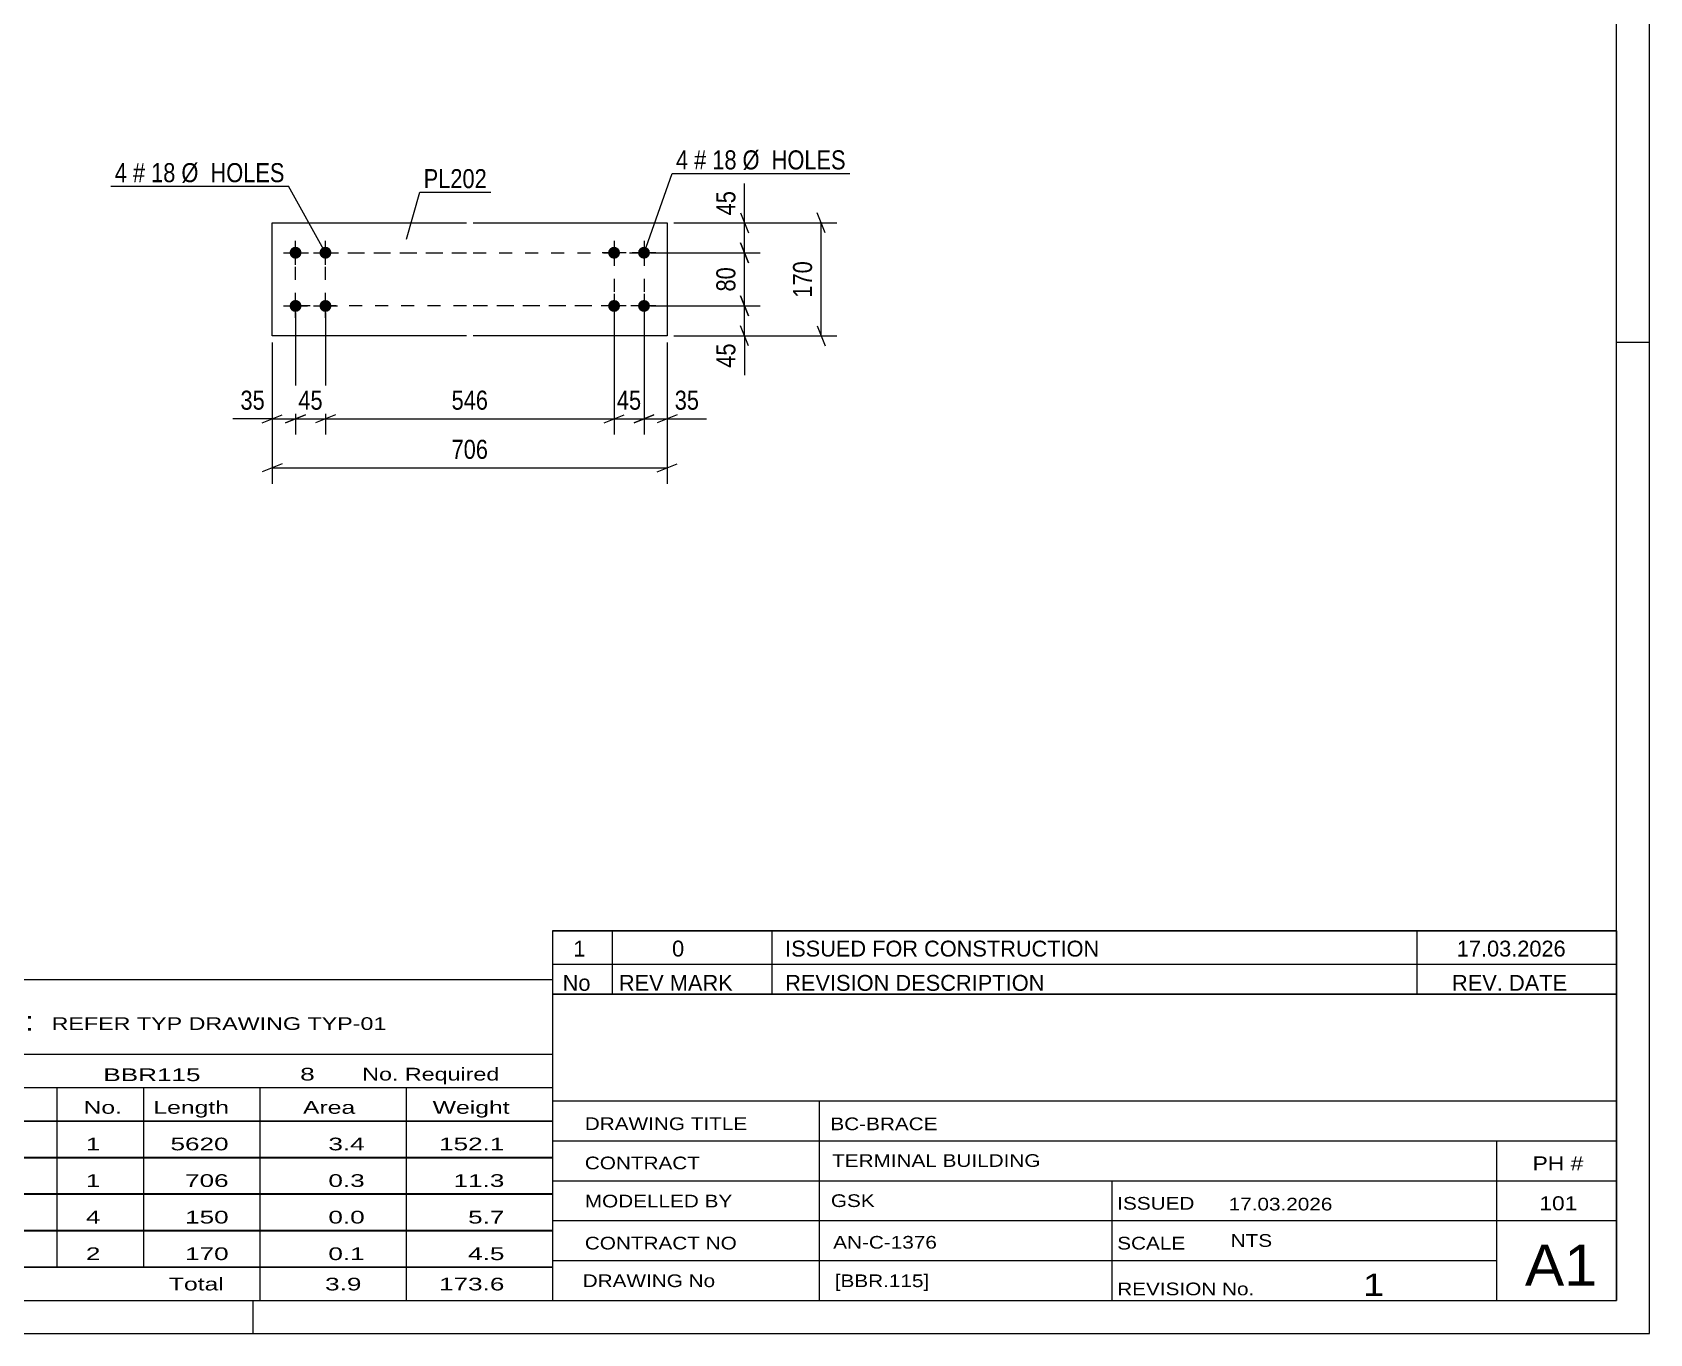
# Model space of a CAD drawing. Header units: millimetres. Extents: x 0 to 594, y 0 to 420.
# Drawn here: x 350.8 to 594, y 0 to 195.7 of the extents above; entities that cross this region are included whole.
import ezdxf

# ---------------------------------------------------------------- set-up
doc = ezdxf.new("R2010")
doc.units = ezdxf.units.MM
doc.linetypes.add('DXK_LINE_DOT2', pattern=[3.9198, 1.9599, -1.9599])
doc.styles.add('Arial Narrow', font='ARIALN.TTF', dxfattribs={"height": 0.2})

# ---------------------------------------------------------------- blocks, each defined once
blk = doc.blocks.new('Unknown-580609463-1130')
at = {"color": 5, "linetype": 'Continuous'}
for p, q in [((594, 0), (594, 420)), ((589, 5), (589, 415)), ((594, 149), (589, 149)), ((5, 5), (589, 5)), ((384, 0), (384, 5)), ((0, 0), (594, 0))]:
    blk.add_line(p, q, dxfattribs=at)
blk = doc.blocks.new('Bolt-580609463-2463 - 2457')
at = {"linetype": 'Continuous'}
for points in [[(390.38, 163.42, -1), (390.38, 161.62, -1)], [(394.88, 163.42, -1), (394.88, 161.62, -1)], [(390.38, 155.42, -1), (390.38, 153.62, -1)], [(394.88, 155.42, -1), (394.88, 153.62, -1)]]:
    blk.add_hatch(color=1, dxfattribs=at).paths.add_polyline_path(points)
at = {"color": 1, "linetype": 'Continuous'}
for p, q in [((390.38, 160.72), (390.38, 164.32)), ((394.88, 160.72), (394.88, 164.32)), ((388.58, 162.52), (392.18, 162.52)), ((393.08, 162.52), (396.68, 162.52)), ((390.38, 152.72), (390.38, 156.32)), ((394.88, 152.72), (394.88, 156.32)), ((388.58, 154.52), (392.18, 154.52)), ((393.08, 154.52), (396.68, 154.52))]:
    blk.add_line(p, q, dxfattribs=at)
blk = doc.blocks.new('Bolt-580609463-2468 - 2457')
at = {"linetype": 'Continuous'}
for points in [[(438.28, 161.62, -1), (438.28, 163.42, -1)], [(442.78, 161.62, -1), (442.78, 163.42, -1)], [(438.28, 153.62, -1), (438.28, 155.42, -1)], [(442.78, 153.62, -1), (442.78, 155.42, -1)]]:
    blk.add_hatch(color=1, dxfattribs=at).paths.add_polyline_path(points)
at = {"color": 1, "linetype": 'Continuous'}
for p, q in [((438.28, 164.32), (438.28, 160.72)), ((442.78, 164.32), (442.78, 160.72)), ((440.08, 162.52), (436.48, 162.52)), ((444.58, 162.52), (440.98, 162.52)), ((438.28, 156.32), (438.28, 152.72)), ((442.78, 156.32), (442.78, 152.72)), ((440.08, 154.52), (436.48, 154.52)), ((444.58, 154.52), (440.98, 154.52))]:
    blk.add_line(p, q, dxfattribs=at)
blk = doc.blocks.new('Part-580609463-2473 - 2457')
at = {"color": 2, "linetype": 'Continuous'}
for p, q in [((386.88, 167.02), (416.08, 167.02)), ((386.88, 150.02), (386.88, 167.02)), ((417.08, 167.02), (446.28, 167.02)), ((446.28, 167.02), (446.28, 150.02)), ((416.08, 150.02), (386.88, 150.02)), ((446.28, 150.02), (417.08, 150.02))]:
    blk.add_line(p, q, dxfattribs=at)
blk = doc.blocks.new('Rectangle-580609463-2559 - 2457')
at = {"color": 1, "linetype": 'DXK_LINE_DOT2'}
for p, q in [((390.38, 162.52), (416.08, 162.52)), ((390.38, 154.52), (390.38, 162.52)), ((417.08, 162.52), (442.78, 162.52)), ((442.78, 162.52), (442.78, 154.52)), ((416.08, 154.52), (390.38, 154.52)), ((442.78, 154.52), (417.08, 154.52))]:
    blk.add_line(p, q, dxfattribs=at)
blk = doc.blocks.new('Rectangle-580609463-2549 - 2457')
at = {"color": 1, "linetype": 'DXK_LINE_DOT2'}
for p, q in [((394.88, 162.52), (416.08, 162.52)), ((394.88, 154.52), (394.88, 162.52)), ((417.08, 162.52), (438.28, 162.52)), ((438.28, 162.52), (438.28, 154.52)), ((416.08, 154.52), (394.88, 154.52)), ((438.28, 154.52), (417.08, 154.52))]:
    blk.add_line(p, q, dxfattribs=at)
blk = doc.blocks.new('StraightDimension-580609463-2528 - 2457')
at = {"color": 7, "linetype": 'Continuous'}
for p, q in [((438.28, 153.52), (438.28, 135.17)), ((442.78, 153.52), (442.78, 135.17)), ((436.78, 136.97), (439.78, 138.17)), ((438.28, 137.57), (442.78, 137.57)), ((444.28, 138.17), (441.28, 136.97))]:
    blk.add_line(p, q, dxfattribs=at)
at = {"color": 0}
blk.add_wipeout([(442.96, 138.32), (442.96, 142.52), (438.1, 142.52), (438.1, 138.32)], dxfattribs=at)
at = {"color": 3, "style": 'Arial Narrow'}
blk.add_text('45', height=2.863, dxfattribs=at).set_placement((438.7, 138.92))
blk = doc.blocks.new('StraightDimension-580609463-2476 - 2457')
at = {"color": 7, "linetype": 'Continuous'}
for p, q in [((457.27, 168.52), (458.47, 165.52)), ((447.28, 167.02), (460.27, 167.02)), ((457.87, 162.52), (457.87, 167.02)), ((458.47, 161.02), (457.27, 164.02)), ((443.78, 162.52), (460.27, 162.52))]:
    blk.add_line(p, q, dxfattribs=at)
at = {"color": 0}
blk.add_wipeout([(457.12, 172.4), (452.92, 172.4), (452.92, 167.54), (457.12, 167.54)], dxfattribs=at)
at = {"color": 7, "linetype": 'Continuous'}
blk.add_line((457.87, 167.02), (457.87, 172.92), dxfattribs=at)
blk.add_line((457.87, 167.02), (457.87, 172.92), dxfattribs=at)
at = {"color": 3, "style": 'Arial Narrow'}
blk.add_text('45', height=2.863, rotation=90.0002, dxfattribs=at).set_placement((456.52, 168.14))
blk = doc.blocks.new('StraightDimension-580609463-2484 - 2457')
at = {"color": 7, "linetype": 'Continuous'}
for p, q in [((457.27, 164.02), (458.47, 161.02)), ((443.78, 162.52), (460.27, 162.52)), ((457.87, 154.52), (457.87, 162.52)), ((458.47, 153.02), (457.27, 156.02)), ((443.78, 154.52), (460.27, 154.52))]:
    blk.add_line(p, q, dxfattribs=at)
at = {"color": 0}
blk.add_wipeout([(457.12, 160.94), (452.92, 160.94), (452.92, 156.09), (457.12, 156.09)], dxfattribs=at)
at = {"color": 3, "style": 'Arial Narrow'}
blk.add_text('80', height=2.863, rotation=90.0002, dxfattribs=at).set_placement((456.52, 156.69))
blk = doc.blocks.new('StraightDimension-580609463-2492 - 2457')
at = {"color": 7, "linetype": 'Continuous'}
for p, q in [((457.27, 156.02), (458.47, 153.02)), ((443.78, 154.52), (460.27, 154.52)), ((457.87, 150.02), (457.87, 154.52)), ((458.47, 148.52), (457.27, 151.52)), ((447.28, 150.02), (460.27, 150.02))]:
    blk.add_line(p, q, dxfattribs=at)
at = {"color": 0}
blk.add_wipeout([(457.12, 149.49), (452.92, 149.49), (452.92, 144.63), (457.12, 144.63)], dxfattribs=at)
at = {"color": 7, "linetype": 'Continuous'}
blk.add_line((457.87, 150.02), (457.87, 144.11), dxfattribs=at)
blk.add_line((457.87, 150.02), (457.87, 144.11), dxfattribs=at)
at = {"color": 3, "style": 'Arial Narrow'}
blk.add_text('45', height=2.863, rotation=90.0002, dxfattribs=at).set_placement((456.52, 145.23))
blk = doc.blocks.new('StraightDimension-580609463-2499 - 2457')
at = {"color": 7, "linetype": 'Continuous'}
for p, q in [((470, 165.52), (468.8, 168.52)), ((447.28, 167.02), (471.8, 167.02)), ((469.4, 150.02), (469.4, 167.02)), ((468.8, 151.52), (470, 148.52)), ((447.28, 150.02), (471.8, 150.02))]:
    blk.add_line(p, q, dxfattribs=at)
at = {"color": 0}
blk.add_wipeout([(468.65, 161.86), (464.45, 161.86), (464.45, 155.17), (468.65, 155.17)], dxfattribs=at)
at = {"color": 3, "style": 'Arial Narrow'}
blk.add_text('170', height=2.863, rotation=90.0002, dxfattribs=at).set_placement((468.05, 155.77))
blk = doc.blocks.new('StraightDimension-580609463-2508 - 2457')
at = {"color": 7, "linetype": 'Continuous'}
for p, q in [((442.78, 153.52), (442.78, 135.17)), ((446.28, 149.02), (446.28, 135.17)), ((441.28, 136.97), (444.28, 138.17)), ((442.78, 137.57), (446.28, 137.57)), ((447.78, 138.17), (444.78, 136.97))]:
    blk.add_line(p, q, dxfattribs=at)
at = {"color": 0}
blk.add_wipeout([(451.66, 138.32), (451.66, 142.52), (446.8, 142.52), (446.8, 138.32)], dxfattribs=at)
at = {"color": 7, "linetype": 'Continuous'}
blk.add_line((446.28, 137.57), (452.18, 137.57), dxfattribs=at)
blk.add_line((446.28, 137.57), (452.18, 137.57), dxfattribs=at)
at = {"color": 3, "style": 'Arial Narrow'}
blk.add_text('35', height=2.863, dxfattribs=at).set_placement((447.4, 138.92))
blk = doc.blocks.new('StraightDimension-580609463-2514 - 2457')
at = {"color": 7, "linetype": 'Continuous'}
for p, q in [((390.38, 153.52), (390.38, 135.17)), ((386.88, 149.02), (386.88, 135.17)), ((385.38, 136.97), (388.38, 138.17)), ((386.88, 137.57), (390.38, 137.57)), ((391.88, 138.17), (388.88, 136.97))]:
    blk.add_line(p, q, dxfattribs=at)
at = {"color": 0}
blk.add_wipeout([(386.35, 138.32), (386.35, 142.52), (381.5, 142.52), (381.5, 138.32)], dxfattribs=at)
at = {"color": 7, "linetype": 'Continuous'}
blk.add_line((386.88, 137.57), (380.97, 137.57), dxfattribs=at)
blk.add_line((386.88, 137.57), (380.97, 137.57), dxfattribs=at)
at = {"color": 3, "style": 'Arial Narrow'}
blk.add_text('35', height=2.863, dxfattribs=at).set_placement((382.1, 138.92))
blk = doc.blocks.new('StraightDimension-580609463-2520 - 2457')
at = {"color": 7, "linetype": 'Continuous'}
for p, q in [((394.88, 153.52), (394.88, 135.17)), ((438.28, 153.52), (438.28, 135.17)), ((396.38, 138.17), (393.38, 136.97)), ((394.88, 137.57), (438.28, 137.57)), ((436.78, 136.97), (439.78, 138.17))]:
    blk.add_line(p, q, dxfattribs=at)
at = {"color": 0}
blk.add_wipeout([(419.92, 138.32), (419.92, 142.52), (413.24, 142.52), (413.24, 138.32)], dxfattribs=at)
at = {"color": 3, "style": 'Arial Narrow'}
blk.add_text('546', height=2.863, dxfattribs=at).set_placement((413.84, 138.92))
blk = doc.blocks.new('StraightDimension-580609463-2536 - 2457')
at = {"color": 7, "linetype": 'Continuous'}
for p, q in [((390.38, 153.52), (390.38, 135.17)), ((394.88, 153.52), (394.88, 135.17)), ((388.88, 136.97), (391.88, 138.17)), ((390.38, 137.57), (394.88, 137.57)), ((396.38, 138.17), (393.38, 136.97))]:
    blk.add_line(p, q, dxfattribs=at)
at = {"color": 0}
blk.add_wipeout([(395.06, 138.32), (395.06, 142.52), (390.2, 142.52), (390.2, 138.32)], dxfattribs=at)
at = {"color": 3, "style": 'Arial Narrow'}
blk.add_text('45', height=2.863, dxfattribs=at).set_placement((390.8, 138.92))
blk = doc.blocks.new('StraightDimension-580609463-2545 - 2457')
at = {"color": 7, "linetype": 'Continuous'}
for p, q in [((386.88, 149.02), (386.88, 127.78)), ((446.28, 149.02), (446.28, 127.78)), ((388.38, 130.78), (385.38, 129.58)), ((386.88, 130.18), (446.28, 130.18)), ((444.78, 129.58), (447.78, 130.78))]:
    blk.add_line(p, q, dxfattribs=at)
at = {"color": 0}
blk.add_wipeout([(419.92, 130.93), (419.92, 135.13), (413.24, 135.13), (413.24, 130.93)], dxfattribs=at)
at = {"color": 3, "style": 'Arial Narrow'}
blk.add_text('706', height=2.863, dxfattribs=at).set_placement((413.84, 131.53))
blk = doc.blocks.new('Unknown-580609463-4147')
at = {"color": 7, "linetype": 'Continuous'}
for p, q in [((429, 51.05), (429, 5)), ((429, 51.05), (589, 51.05)), ((589, 51), (589, 5)), ((429, 35), (589, 35)), ((469.14, 35), (469.14, 5)), ((429, 29), (589, 29)), ((571, 5.05), (571, 29.05)), ((429, 23), (589, 23)), ((513.14, 23), (513.14, 5)), ((429, 17), (589, 17)), ((429, 11), (571, 11)), ((429, 5), (589, 5))]:
    blk.add_line(p, q, dxfattribs=at)
at = {"color": 7, "style": 'Arial Narrow'}
for s, height, width, p in [('DRAWING TITLE', 1.9089, 1.425378, (433.88, 30.61)), ('BC-BRACE', 1.909, 1.425378, (470.81, 30.59)), ('TERMINAL BUILDING', 1.9089, 1.425378, (471.06, 25.07)), ('CONTRACT', 1.909, 1.425378, (433.88, 24.71)), ('MODELLED BY', 1.9089, 1.425378, (433.88, 18.98)), ('GSK', 1.909, 1.425378, (470.88, 19.04)), ('ISSUED', 1.909, 1.425378, (513.94, 18.64)), ('17.03.2026', 1.909, 1.425378, (530.69, 18.52)), ('CONTRACT NO', 1.9089, 1.425378, (433.88, 12.66)), ('AN-C-1376', 1.909, 1.425378, (471.23, 12.78)), ('SCALE', 1.909, 1.425378, (513.94, 12.65)), ('A1', 6.204, 1.25, (575.24, 7.2)), ('DRAWING No', 1.909, 1.425378, (433.56, 7)), ('[BBR.115]', 1.909, 1.425378, (471.46, 6.99)), ('REVISION No.', 1.9089, 1.425378, (513.94, 5.77)), ('1', 3.34, 1.5, (550.91, 5.68))]:
    blk.add_text(s, height=height, dxfattribs=dict(at, width=width)).set_placement(p)
at = {"color": 7, "linetype": 'Continuous', "style": 'Arial Narrow'}
for s, height, width, p in [('PH #', 2.1, 1.42538, (576.4, 24.55)), ('101', 2.1, 1.42538, (577.41, 18.55)), ('NTS', 1.909, 1.425378, (531, 13.05))]:
    blk.add_text(s, height=height, dxfattribs=dict(at, width=width)).set_placement(p)
blk = doc.blocks.new('Unknown-580609463-4148')
at = {"color": 7, "linetype": 'Continuous'}
for p, q in [((429, 60.55), (589, 60.55)), ((589, 60.55), (429, 60.55)), ((429, 60.55), (429, 55.55)), ((438, 60.55), (438, 55.55)), ((462, 60.55), (462, 55.55)), ((559, 60.55), (559, 55.55)), ((589, 60.55), (589, 55.55)), ((429, 55.55), (589, 55.55)), ((429, 55.55), (429, 51.05)), ((429, 55.55), (589, 55.55)), ((438, 55.55), (438, 51.05)), ((462, 55.55), (462, 51.05)), ((559, 55.55), (559, 51.05)), ((589, 55.55), (589, 51.05)), ((589, 51.05), (429, 51.05))]:
    blk.add_line(p, q, dxfattribs=at)
at = {"color": 7, "linetype": 'Continuous', "style": 'Arial Narrow'}
for s, height, width, p in [('1', 2.39, 1.196471, (432.16, 56.7)), ('0', 2.39, 1.196471, (447, 56.7)), ('ISSUED FOR CONSTRUCTION', 2.3861, 1.196471, (464, 56.7)), ('17.03.2026', 2.386, 1.196471, (565, 56.7)), ('No', 2.386, 1.2, (430.54, 51.55)), ('REV MARK', 2.386, 1.2, (439, 51.55)), ('REVISION DESCRIPTION', 2.3861, 1.2, (464, 51.55)), ('REV. DATE', 2.386, 1.2, (564.28, 51.55))]:
    blk.add_text(s, height=height, dxfattribs=dict(at, width=width)).set_placement(p)
blk = doc.blocks.new('Unknown-580609463-4149')
at = {"color": 7, "linetype": 'Continuous'}
for p, q in [((269, 53.25), (429, 53.25)), ((269, 42), (269, 53.25)), ((429, 53.25), (429, 42)), ((269, 42), (429, 42)), ((269, 42), (269, 37)), ((429, 42), (429, 37)), ((269, 37), (429, 37)), ((269, 37), (269, 32)), ((293, 37), (293, 32)), ((328.5, 37), (328.5, 32)), ((354.5, 37), (354.5, 32)), ((367.5, 37), (367.5, 32)), ((385, 37), (385, 32)), ((407, 37), (407, 32)), ((429, 37), (429, 32)), ((269, 32), (429, 32)), ((269, 31.95), (269, 26.55)), ((269, 31.95), (429, 31.95)), ((293, 32), (293, 26.5)), ((328.5, 32), (328.5, 26.5)), ((354.5, 32), (354.5, 26.5)), ((367.5, 32), (367.5, 26.5)), ((385, 32), (385, 26.5)), ((407, 32), (407, 26.5)), ((429, 31.95), (429, 26.55)), ((269, 26.55), (429, 26.55)), ((269, 26.45), (269, 21.05)), ((269, 26.45), (429, 26.45)), ((293, 26.5), (293, 21)), ((328.5, 26.5), (328.5, 21)), ((354.5, 26.5), (354.5, 21)), ((367.5, 26.5), (367.5, 21)), ((385, 26.5), (385, 21)), ((407, 26.5), (407, 21)), ((429, 26.45), (429, 21.05)), ((269, 21.05), (429, 21.05)), ((269, 20.95), (269, 15.55)), ((269, 20.95), (429, 20.95)), ((293, 21), (293, 15.5)), ((328.5, 21), (328.5, 15.5)), ((354.5, 21), (354.5, 15.5)), ((367.5, 21), (367.5, 15.5)), ((385, 21), (385, 15.5)), ((407, 21), (407, 15.5)), ((429, 20.95), (429, 15.55)), ((269, 15.55), (429, 15.55)), ((269, 15.45), (269, 10.05)), ((269, 15.45), (429, 15.45)), ((293, 15.5), (293, 10)), ((328.5, 15.5), (328.5, 10)), ((354.5, 15.5), (354.5, 10)), ((367.5, 15.5), (367.5, 10)), ((385, 15.5), (385, 10)), ((407, 15.5), (407, 10)), ((429, 15.45), (429, 10.05)), ((269, 10.05), (429, 10.05)), ((269, 10), (429, 10)), ((269, 10), (269, 5)), ((385, 10), (385, 5)), ((407, 10), (407, 5)), ((429, 10), (429, 5)), ((269, 5), (429, 5))]:
    blk.add_line(p, q, dxfattribs=at)
at = {"color": 7, "style": 'Arial Narrow'}
for s, height, width, p in [('GENERAL NOTES & WELD DETAILS :', 2.8633, 1.4, (270.15, 45.56)), ('REFER TYP DRAWING TYP-01', 1.9089, 1.6, (353.7, 45.66)), ("MATERIAL LIST FOR ASSEMBLY MK'D", 1.9089, 1.6, (270.15, 38.06)), ('BBR115', 1.909, 1.794707, (361.48, 37.97)), ('8', 1.91, 1.794707, (391.08, 38.06)), ('No. Required', 1.9089, 1.6, (400.41, 38.06)), ('Mark', 1.909, 1.7, (270.34, 33)), ('Profile', 1.909, 1.7, (303.41, 33)), ('Material', 1.909, 1.7, (333.54, 33.06)), ('No.', 1.909, 1.7, (358.5, 33.06)), ('Length', 1.909, 1.7, (369, 33.06)), ('Area', 1.909, 1.7, (391.5, 33.06)), ('Weight', 1.909, 1.7, (411, 33.06))]:
    blk.add_text(s, height=height, dxfattribs=dict(at, width=width)).set_placement(p)
at = {"color": 7, "linetype": 'Continuous', "style": 'Arial Narrow'}
for s, height, width, p in [('BBR115', 1.909, 1.794707, (270.5, 27.56)), ('SHS150*6', 1.909, 1.794707, (295, 27.56)), ('E350', 1.909, 1.794707, (334.74, 27.56)), ('1', 1.91, 1.794707, (358.86, 27.56)), ('5620', 1.909, 1.794707, (371.58, 27.56)), ('3.4', 1.909, 1.794707, (395.32, 27.56)), ('152.1', 1.909, 1.794707, (411.96, 27.56)), ('PL202', 1.909, 1.794707, (270.5, 22.06)), ('PL12*170', 1.909, 1.794707, (295, 22.06)), ('E350', 1.909, 1.794707, (334.74, 22.06)), ('1', 1.91, 1.794707, (358.86, 22.06)), ('706', 1.909, 1.794707, (373.77, 22.06)), ('0.3', 1.909, 1.794707, (395.32, 22.06)), ('11.3', 1.909, 1.794707, (414.14, 22.06)), ('PL40', 1.909, 1.794707, (270.5, 16.56)), ('PL10*120', 1.909, 1.794707, (295, 16.56)), ('E350', 1.909, 1.794707, (334.74, 16.56)), ('4', 1.91, 1.794707, (358.86, 16.56)), ('150', 1.909, 1.794707, (373.77, 16.56)), ('0.0', 1.909, 1.794707, (395.32, 16.56)), ('5.7', 1.909, 1.794707, (416.33, 16.56)), ('PL98', 1.909, 1.794707, (270.5, 11.06)), ('PL10*170', 1.909, 1.794707, (295, 11.06)), ('E350', 1.909, 1.794707, (334.74, 11.06)), ('2', 1.91, 1.794707, (358.86, 11.06)), ('170', 1.909, 1.794707, (373.77, 11.06)), ('0.1', 1.909, 1.794707, (395.32, 11.06)), ('4.5', 1.909, 1.794707, (416.33, 11.06)), ('Total', 1.909, 1.7, (371.33, 6.5)), ('3.9', 1.909, 1.794707, (394.83, 6.5)), ('173.6', 1.909, 1.794707, (411.96, 6.5))]:
    blk.add_text(s, height=height, dxfattribs=dict(at, width=width)).set_placement(p)
blk = doc.blocks.new('Mark-580609463-2459 - 2457')
at = {"color": 0}
blk.add_wipeout([(365.03, 173.13), (365.03, 176.13), (363.2, 176.13), (363.2, 173.13)], dxfattribs=at)
blk.add_wipeout([(365.03, 173.13), (365.03, 176.13), (363.2, 176.13), (363.2, 173.13)], dxfattribs=at)
blk.add_wipeout([(367.76, 173.13), (367.76, 176.13), (365.93, 176.13), (365.93, 173.13)], dxfattribs=at)
blk.add_wipeout([(367.76, 173.13), (367.76, 176.13), (365.93, 176.13), (365.93, 173.13)], dxfattribs=at)
at = {"color": 3, "style": 'Arial Narrow'}
blk.add_text('4', height=2.86, dxfattribs=at).set_placement((363.2, 173.13))
at = {"color": 0}
blk.add_wipeout([(372.32, 173.13), (372.32, 176.13), (368.66, 176.13), (368.66, 173.13)], dxfattribs=at)
blk.add_wipeout([(372.32, 173.13), (372.32, 176.13), (368.66, 176.13), (368.66, 173.13)], dxfattribs=at)
at = {"color": 3, "style": 'Arial Narrow'}
blk.add_text('#', height=2.86, dxfattribs=at).set_placement((365.93, 173.13))
at = {"color": 0}
blk.add_wipeout([(388.74, 173.13), (388.74, 176.13), (373.22, 176.13), (373.22, 173.13)], dxfattribs=at)
blk.add_wipeout([(388.74, 173.13), (388.74, 176.13), (373.22, 176.13), (373.22, 173.13)], dxfattribs=at)
at = {"color": 7, "linetype": 'Continuous'}
for p in [(362.6, 172.53), (394.88, 162.52)]:
    blk.add_line(p, (389.34, 172.53), dxfattribs=at)
at = {"color": 3, "style": 'Arial Narrow'}
for s, p in [('18', (368.66, 173.13)), ('Ø  HOLES', (373.22, 173.13))]:
    blk.add_text(s, height=2.863, dxfattribs=at).set_placement(p)
blk = doc.blocks.new('Mark-580609463-2464 - 2457')
at = {"color": 0}
blk.add_wipeout([(449.42, 175.05), (449.42, 178.05), (447.59, 178.05), (447.59, 175.05)], dxfattribs=at)
blk.add_wipeout([(449.42, 175.05), (449.42, 178.05), (447.59, 178.05), (447.59, 175.05)], dxfattribs=at)
at = {"color": 7, "linetype": 'Continuous'}
blk.add_line((442.78, 162.52), (446.99, 174.45), dxfattribs=at)
at = {"color": 0}
blk.add_wipeout([(452.15, 175.05), (452.15, 178.05), (450.32, 178.05), (450.32, 175.05)], dxfattribs=at)
blk.add_wipeout([(452.15, 175.05), (452.15, 178.05), (450.32, 178.05), (450.32, 175.05)], dxfattribs=at)
at = {"color": 3, "style": 'Arial Narrow'}
blk.add_text('4', height=2.86, dxfattribs=at).set_placement((447.59, 175.05))
at = {"color": 0}
blk.add_wipeout([(456.7, 175.05), (456.7, 178.05), (453.05, 178.05), (453.05, 175.05)], dxfattribs=at)
blk.add_wipeout([(456.7, 175.05), (456.7, 178.05), (453.05, 178.05), (453.05, 175.05)], dxfattribs=at)
at = {"color": 3, "style": 'Arial Narrow'}
blk.add_text('#', height=2.86, dxfattribs=at).set_placement((450.32, 175.05))
at = {"color": 0}
blk.add_wipeout([(473.13, 175.05), (473.13, 178.05), (457.6, 178.05), (457.6, 175.05)], dxfattribs=at)
blk.add_wipeout([(473.13, 175.05), (473.13, 178.05), (457.6, 178.05), (457.6, 175.05)], dxfattribs=at)
at = {"color": 7, "linetype": 'Continuous'}
blk.add_line((446.99, 174.45), (473.73, 174.45), dxfattribs=at)
at = {"color": 3, "style": 'Arial Narrow'}
for s, p in [('18', (453.05, 175.05)), ('Ø  HOLES', (457.6, 175.05))]:
    blk.add_text(s, height=2.863, dxfattribs=at).set_placement(p)
blk = doc.blocks.new('Mark-580609463-2469 - 2457')
at = {"color": 0}
blk.add_wipeout([(419.16, 172.23), (419.16, 175.23), (409.65, 175.23), (409.65, 172.23)], dxfattribs=at)
blk.add_wipeout([(419.16, 172.23), (419.16, 175.23), (409.65, 175.23), (409.65, 172.23)], dxfattribs=at)
at = {"color": 30, "linetype": 'Continuous'}
for p, q in [((407.07, 164.56), (409.05, 171.63)), ((409.05, 171.63), (419.76, 171.63))]:
    blk.add_line(p, q, dxfattribs=at)
at = {"color": 3, "style": 'Arial Narrow'}
blk.add_text('PL202', height=2.863, dxfattribs=at).set_placement((409.65, 172.23))

msp = doc.modelspace()

# ---------------------------------------------------------------- block references
for name in ['Unknown-580609463-1130', 'Part-580609463-2473 - 2457', 'Bolt-580609463-2463 - 2457', 'Bolt-580609463-2468 - 2457', 'Rectangle-580609463-2559 - 2457', 'Rectangle-580609463-2549 - 2457', 'Unknown-580609463-4148', 'Unknown-580609463-4149', 'Unknown-580609463-4147']:
    msp.add_blockref(name, (0, 0))

# ---------------------------------------------------------------- next in the draw order: block references
for name in ['Mark-580609463-2459 - 2457', 'Mark-580609463-2469 - 2457', 'StraightDimension-580609463-2476 - 2457', 'StraightDimension-580609463-2514 - 2457', 'StraightDimension-580609463-2528 - 2457']:
    msp.add_blockref(name, (0, 0))

# ---------------------------------------------------------------- next in the draw order: block references
for name in ['StraightDimension-580609463-2484 - 2457', 'StraightDimension-580609463-2520 - 2457']:
    msp.add_blockref(name, (0, 0))

# ---------------------------------------------------------------- next in the draw order: block references
for name in ['StraightDimension-580609463-2492 - 2457', 'StraightDimension-580609463-2536 - 2457']:
    msp.add_blockref(name, (0, 0))

# ---------------------------------------------------------------- next in the draw order: block references
msp.add_blockref('StraightDimension-580609463-2499 - 2457', (0, 0))

# ---------------------------------------------------------------- next in the draw order: block references
for name in ['Mark-580609463-2464 - 2457', 'StraightDimension-580609463-2508 - 2457']:
    msp.add_blockref(name, (0, 0))

# ---------------------------------------------------------------- next in the draw order: block references
msp.add_blockref('StraightDimension-580609463-2545 - 2457', (0, 0))

doc.saveas('drawing.dxf')
